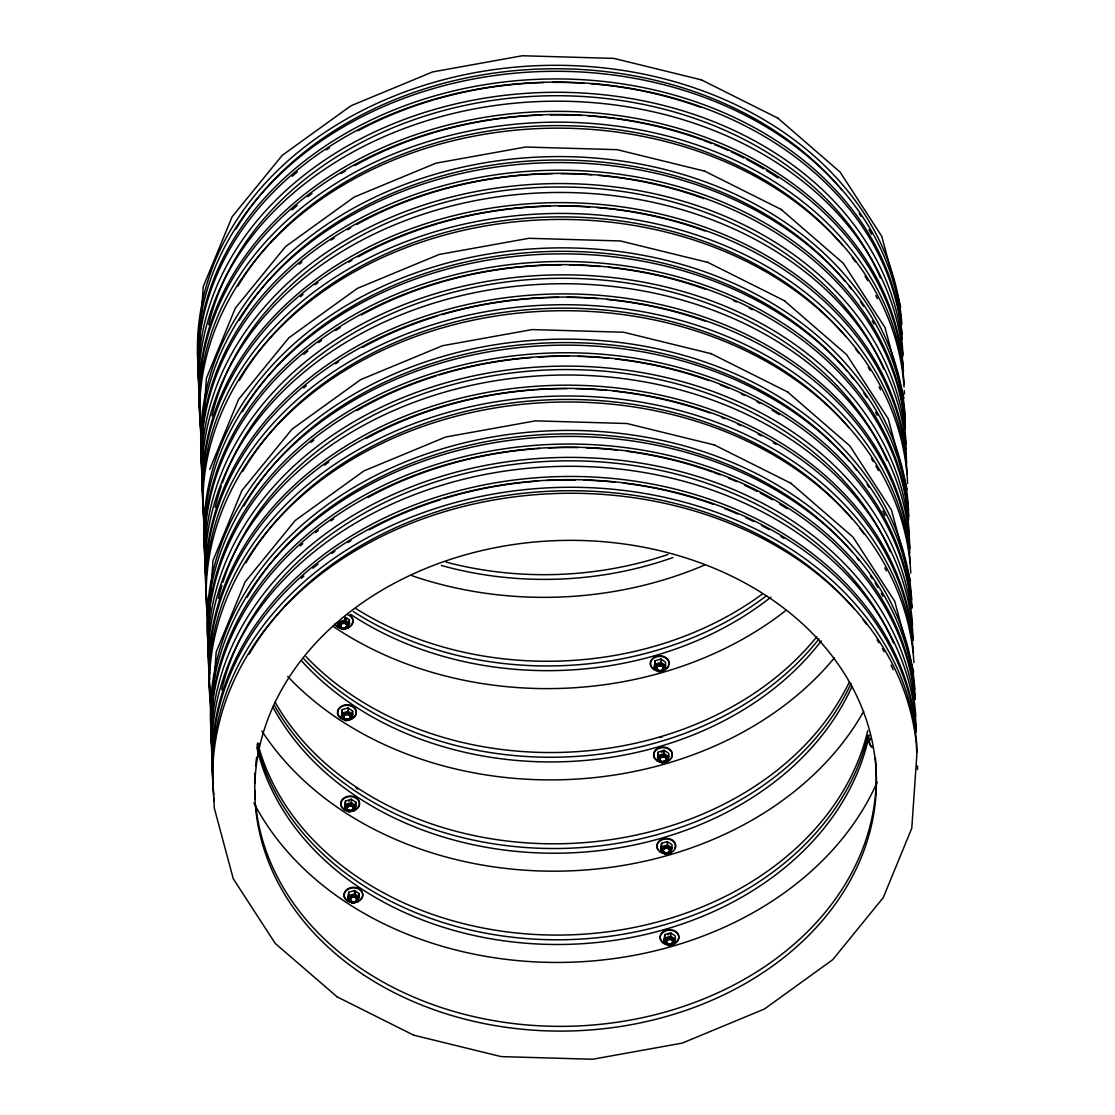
<?xml version="1.0" encoding="UTF-8"?>
<svg xmlns="http://www.w3.org/2000/svg" width="1115" height="1115" viewBox="0 0 1115 1115"><rect width="100%" height="100%" fill="white"/><g stroke="black" fill="none" stroke-linecap="round" stroke-linejoin="round"><path stroke-width="1.5" d="M198.163 360.159L203.223 286.778L232.115 216.77L282.248 155.333L350.96 105.772L432.69 71.904L522.378 55.75L613.905 58.398L701.377 79.848M201.425 451.436L206.359 378.863M207.92 634.003L212.979 560.608L241.871 490.6L292.005 429.177L360.716 379.602L442.446 345.734L532.134 329.58L623.661 332.242L711.133 353.678M211.181 725.28L216.115 652.693M338.04 626.477L339.155 621.738L344.897 620.065L349.511 623.132L348.396 627.857L342.667 629.529L338.04 626.477L337.929 623.104M348.284 624.484L349.399 619.759L345.929 617.459M342.291 709.642L341.302 717.753L345.915 720.82L351.657 719.133L352.772 714.408L352.647 711.036L348.033 707.969L342.291 709.642L341.302 717.753M351.908 714.185L352.647 711.036M345.552 800.918L344.549 809.03L349.162 812.096L354.904 810.424L356.019 805.685L355.894 802.312L351.281 799.246L345.552 800.918L344.549 809.03M355.155 805.462L355.894 802.312M348.8 892.209L347.796 900.307L352.424 903.373L358.152 901.701L359.267 896.962L359.155 893.589L354.528 890.523L348.8 892.209L347.796 900.307M358.403 896.739L359.155 893.589M655.132 660.707L654.129 668.805L658.756 671.871L664.484 670.199L665.599 665.46L665.488 662.087L660.861 659.035L655.132 660.707L654.129 668.805M658.38 751.984L657.39 760.082L662.003 763.148L667.746 761.475L668.861 756.737L668.735 753.364L664.122 750.311L658.38 751.984L657.39 760.082M661.627 843.261L660.638 851.358L665.251 854.424L670.993 852.752L672.108 848.013L671.983 844.64L667.369 841.588L661.627 843.261L660.638 851.358M664.888 934.537L663.885 942.635L668.512 945.701L674.24 944.029L675.356 939.29L675.244 935.917L670.617 932.865L664.888 934.537L663.885 942.635M206.47 378.055L235.376 308.047L285.496 246.61L354.208 197.048L435.937 163.18L525.625 147.027L617.153 149.675L704.624 171.125M209.731 469.331L238.624 399.323L288.757 337.901L357.455 288.325L439.185 254.457L528.872 238.303L620.414 240.952L707.872 262.401M216.226 651.885L245.133 581.877L295.252 520.454L363.964 470.878L445.693 437.01L535.381 420.857L626.909 423.519L714.38 444.955M342.417 713.015L348.145 711.342L352.772 714.408M655.244 664.08L660.986 662.408L665.599 665.46M345.664 804.291L351.406 802.619L356.019 805.685M658.505 755.357L664.233 753.684L668.861 756.737M348.911 895.582L354.654 893.896L359.267 896.962M661.753 846.633L667.495 844.961L672.108 848.013M665 937.91L670.742 936.238L675.356 939.29M413.623 1035.152L501.095 1056.602L592.623 1059.25L682.31 1043.096L764.416 1009.019L832.752 959.667L883.247 897.617L911.777 828.222L916.837 754.841L916.488 745.294M777.852 118.134L840.083 172.058L881.728 236.227L900.725 306.987M781.113 209.411L843.344 263.335L884.976 327.503L903.986 398.264M784.361 300.702L846.592 354.612L888.237 418.78L907.234 489.555M787.608 391.978L849.839 445.889L891.484 510.057L910.481 580.831M790.87 483.255L853.1 537.179L894.732 601.333L913.743 672.108M213.759 797.657L214.275 808.013L233.272 878.773L275.294 943.513L337.148 996.866M701.042 79.681L778.34 118.371M704.304 170.957L781.587 209.648M707.551 262.234L784.835 300.925M710.799 353.511L788.096 392.215M714.06 444.787L791.343 483.492M336.66 996.629L413.958 1035.319M664.373 666.826L664.484 670.199M667.62 758.102L667.746 761.475M670.868 849.379L670.993 852.752M674.129 940.656L674.24 944.029M660.861 659.035L660.986 662.408M664.122 750.311L664.233 753.684M667.369 841.588L667.495 844.961M670.617 932.865L670.742 936.238M349.399 619.759L349.511 623.132M344.772 616.693L344.897 620.065M348.033 707.969L348.145 711.342M351.281 799.246L351.406 802.619M354.528 890.523L354.654 893.896M350.11 717.698A3.275 2.578 -2 0 1 349.706 718.297M349.134 718.799A3.275 2.578 -2 0 1 344.521 718.534M344.075 717.962A3.275 2.578 -2 0 1 346.486 714.311A3.275 2.578 -2 0 1 350.291 717.043M345.204 719.384A3.275 2.578 -2 0 0 350.333 717.405A3.275 2.578 -2 0 0 345.678 714.924A3.275 2.578 -2 0 0 345.204 719.384A9.366 7.387 -2 0 1 342.849 718.827M346.667 719.732A3.93 3.094 -2 0 1 343.49 715.37A3.93 3.094 -2 0 1 349.817 714.436A3.93 3.094 -2 0 1 348.674 719.44M350.096 717.293A3.275 2.578 -2 0 1 349.692 717.907M347.573 718.98A3.275 2.578 -2 0 1 345.134 718.576M344.061 717.572A3.275 2.578 -2 0 1 343.964 715.593M344.354 714.994A3.275 2.578 -2 0 1 350.277 716.638M344.005 718.269A3.93 3.094 -2 0 1 344.786 713.725A3.93 3.094 -2 0 1 350.431 714.659A3.93 3.094 -2 0 1 348.661 719.036M346.654 719.328A3.93 3.094 -2 0 1 344.758 718.799M344.047 717.168A3.275 2.578 -2 0 1 346.194 713.558A3.275 2.578 -2 0 1 350.277 715.802M343.991 717.865A3.93 3.094 -2 0 1 346.347 712.806A3.93 3.094 -2 0 1 350.681 716.861M350.208 717.586A3.93 3.094 -2 0 1 349.511 718.185M346.64 718.938A3.93 3.094 -2 0 1 345.65 718.771M340.8 717.795A9.366 7.387 -2 0 1 340.34 706.91A9.366 7.387 -2 0 1 354.124 707.314A9.366 7.387 -2 0 1 352.187 718.13M819.009 638.909A310.89 245.286 -2 0 1 303.907 658.909M201.759 460.983A352.507 278.123 -2 0 1 532.468 157.368A352.507 278.123 -2 0 1 905.269 418.919M239.181 320.409A348.131 274.666 -2 0 1 530.378 160.95A348.131 274.666 -2 0 1 844.794 280.952M849.212 286.402A348.131 274.666 -2 0 1 851.372 289.161M860.571 301.886A348.131 274.666 -2 0 1 863.456 306.221M872.306 320.967A348.131 274.666 -2 0 1 873.937 323.949M201.968 466.976A352.507 278.123 -2 0 1 528.329 163.64A352.507 278.123 -2 0 1 905.018 418.027M202.791 479.603A352.507 278.123 -2 0 1 525.416 171.501A352.507 278.123 -2 0 1 905.296 425.665M202.902 482.781A352.507 278.123 -2 0 1 525.527 174.679A352.507 278.123 -2 0 1 905.408 428.843M203.069 491.283A352.507 278.123 -2 0 1 530.224 184.546A352.507 278.123 -2 0 1 906.133 444.174M211.948 415.951A348.131 274.666 -2 0 1 529.388 188.059A348.131 274.666 -2 0 1 883.735 369.177M203.042 496.858A352.507 278.123 -2 0 1 530.475 193.453A352.507 278.123 -2 0 1 906.216 449.624M203.947 512.036A352.507 278.123 -2 0 1 526.573 203.934A352.507 278.123 -2 0 1 906.453 458.084M203.864 513.541A352.507 278.123 -2 0 1 528.831 206.944A352.507 278.123 -2 0 1 906.69 462.976M204.143 521.179A352.507 278.123 -2 0 1 531.284 214.428A352.507 278.123 -2 0 1 907.192 474.056M239.418 380.285A348.131 274.666 -2 0 1 529.29 218.024A348.131 274.666 -2 0 1 845.686 336.465M855.512 348.8A348.131 274.666 -2 0 1 858.606 353.037M868.251 367.462A348.131 274.666 -2 0 1 870.048 370.403M879.08 386.807A348.131 274.666 -2 0 1 880.571 389.832M204.003 523.827A352.507 278.123 -2 0 1 535.813 220.157A352.507 278.123 -2 0 1 907.582 483.492M816.696 636.888A310.89 245.286 -2 0 1 306.026 656.637M785.35 610.881A333.552 263.168 -2 0 1 332.981 626.254M770.841 597.18A310.89 245.286 -2 0 1 350.626 614.351M766.576 595.661A310.89 245.286 -2 0 1 353.246 611.48M299.322 264.255A348.131 274.666 -2 0 1 301.914 262.039M331.169 240.101A348.131 274.666 -2 0 1 334.124 238.15M347.643 229.732A348.131 274.666 -2 0 1 350.695 227.934M356.856 224.436A348.131 274.666 -2 0 1 552.441 173.703M561.068 173.647A348.131 274.666 -2 0 1 592.079 174.846M598.922 175.417A348.131 274.666 -2 0 1 703.872 198.582M300.465 296.688A348.131 274.666 -2 0 1 303.071 294.471M315.211 284.757A348.131 274.666 -2 0 1 317.998 282.666M348.8 262.15A348.131 274.666 -2 0 1 351.852 260.366M358.013 256.868A348.131 274.666 -2 0 1 437.359 223.794M439.017 223.307A348.131 274.666 -2 0 1 550.141 206.191M558.768 206.08A348.131 274.666 -2 0 1 589.807 207.028M596.664 207.543A348.131 274.666 -2 0 1 705.028 231.014M661.362 752.179A3.93 3.094 -2 0 1 663.355 751.886M659.899 758.994A3.275 2.578 -2 0 1 663.871 756.667A3.275 2.578 -2 0 1 666.212 760.04M665.237 761.141A3.275 2.578 -2 0 1 662.854 761.754M662.017 761.629A3.275 2.578 -2 0 1 659.927 759.663M661.78 761.907A3.93 3.094 -2 0 1 660.15 757.029A3.93 3.094 -2 0 1 666.547 757.406A3.93 3.094 -2 0 1 663.801 762.033M666.199 759.636A3.275 2.578 -2 0 0 663.857 756.263A3.275 2.578 -2 0 0 659.885 758.59A3.275 2.578 -2 0 1 663.578 755.817A3.275 2.578 -2 0 1 666.185 759.231M664.498 761.113A3.275 2.578 -2 0 1 663.69 761.322M662.003 761.224A3.275 2.578 -2 0 1 661.251 760.918M660.624 760.472A3.275 2.578 -2 0 1 660.164 759.9M661.766 761.503A3.93 3.094 -2 0 1 659.578 757.308A3.93 3.094 -2 0 1 665.111 755.886A3.93 3.094 -2 0 1 666.338 760.332M665.641 760.932A3.93 3.094 -2 0 1 663.787 761.629M659.55 759.524A3.93 3.094 -2 0 1 663.481 755.092A3.93 3.094 -2 0 1 666.324 759.928M664.763 760.974A3.93 3.094 -2 0 1 663.773 761.224M660.847 760.737A3.93 3.094 -2 0 1 660.094 760.207M659.509 737.573A9.366 7.387 -2 0 1 661.906 737.14M655.258 758.716A9.366 7.387 -2 0 1 662.254 747.078A9.366 7.387 -2 0 1 671.425 757.517M670.087 759.148A9.366 7.387 -2 0 1 666.087 761.364M354.751 892.265A3.93 3.094 -2 0 1 355.657 892.627M350.877 897.951A3.275 2.578 -2 0 1 355.434 897.268A3.275 2.578 -2 0 1 356.215 900.864M355.629 901.366A3.275 2.578 -2 0 1 351.657 901.533M350.57 900.516A3.275 2.578 -2 0 1 350.472 898.551M351.713 901.937A3.275 2.578 -2 0 0 356.842 899.972A3.275 2.578 -2 0 0 352.187 897.477A3.275 2.578 -2 0 0 351.713 901.937A9.366 7.387 -2 0 1 349.357 901.38M353.176 902.286A3.93 3.094 -2 0 1 350.152 897.687A3.93 3.094 -2 0 1 356.758 897.394A3.93 3.094 -2 0 1 354.194 902.244M350.556 900.126A3.275 2.578 -2 0 1 353.831 896.432A3.275 2.578 -2 0 1 356.201 900.46M353.232 901.575A3.275 2.578 -2 0 1 352.396 901.436M350.5 900.822A3.93 3.094 -2 0 1 351.016 896.446A3.93 3.094 -2 0 1 356.535 896.781A3.93 3.094 -2 0 1 356.033 901.143M355.169 901.589A3.93 3.094 -2 0 1 354.18 901.84A9.366 7.387 -2 0 0 356.507 901.589M353.162 901.896A3.93 3.094 -2 0 1 351.253 901.366M350.821 900.098A3.275 2.578 -2 0 1 351.434 896.641A3.275 2.578 -2 0 1 355.852 896.767A3.275 2.578 -2 0 1 356.006 900.251M350.486 900.418A3.93 3.094 -2 0 1 351.002 896.056A3.93 3.094 -2 0 1 356.521 896.376A3.93 3.094 -2 0 1 356.019 900.753M347.309 900.349A9.366 7.387 -2 0 1 346.291 889.951A9.366 7.387 -2 0 1 359.49 888.962A9.366 7.387 -2 0 1 360.507 899.373M351.699 902.551A9.366 7.387 -2 0 1 345.803 891.066A9.366 7.387 -2 0 1 361.567 891.526A9.366 7.387 -2 0 1 354.138 902.62M867.916 735.343A310.89 245.286 -2 0 1 562.81 939.75A310.89 245.286 -2 0 1 257.007 744.207M208.617 646.867A352.507 278.123 -2 0 1 535.771 340.131A352.507 278.123 -2 0 1 911.68 599.759M243.892 505.987A348.131 274.666 -2 0 1 532.733 343.796A348.131 274.666 -2 0 1 849.031 460.829M853.519 466.223A348.131 274.666 -2 0 1 856.794 470.335M867.08 484.44A348.131 274.666 -2 0 1 869.003 487.325M882.801 511.005A348.131 274.666 -2 0 1 885.045 515.534M208.477 649.529A352.507 278.123 -2 0 1 539.186 345.915A352.507 278.123 -2 0 1 911.986 607.466M208.742 657.153A352.507 278.123 -2 0 1 535.102 353.831A352.507 278.123 -2 0 1 911.791 608.219M208.867 660.331A352.507 278.123 -2 0 1 533.054 357.162A352.507 278.123 -2 0 1 911.596 607.968M209.578 673.85A352.507 278.123 -2 0 1 535.632 367.17A352.507 278.123 -2 0 1 912.53 624.999M218.456 598.504A348.131 274.666 -2 0 1 221.955 585.445M222.958 582.169A348.131 274.666 -2 0 1 546.42 370.013A348.131 274.666 -2 0 1 890.244 551.744M209.536 679.411A352.507 278.123 -2 0 1 541.346 375.727A352.507 278.123 -2 0 1 913.129 639.076M209.899 689.586A352.507 278.123 -2 0 1 536.259 386.25A352.507 278.123 -2 0 1 912.948 640.637M210.01 692.763A352.507 278.123 -2 0 1 534.197 389.595A352.507 278.123 -2 0 1 912.753 640.4M210.637 703.732A352.507 278.123 -2 0 1 535.618 397.135A352.507 278.123 -2 0 1 913.478 653.167M245.927 562.838A348.131 274.666 -2 0 1 535.785 400.578A348.131 274.666 -2 0 1 852.195 519.033M859.902 528.58A348.131 274.666 -2 0 1 864.097 534.169M884.836 567.87A348.131 274.666 -2 0 1 886.341 570.88M210.86 709.711A352.507 278.123 -2 0 1 538.001 402.975A352.507 278.123 -2 0 1 913.91 662.603M863.637 711.412A333.552 263.168 -2 0 1 567.437 870.954A333.552 263.168 -2 0 1 261.969 731.105M851.985 686.464A310.89 245.286 -2 0 1 567.981 852.975A310.89 245.286 -2 0 1 272.91 707.035M851.08 683.37A310.89 245.286 -2 0 1 568.831 848.236A310.89 245.286 -2 0 1 274.401 705.349M867.749 730.646A310.89 245.286 -2 0 1 564.789 935.011A310.89 245.286 -2 0 1 257.663 742.841M311.071 442.404A348.131 274.666 -2 0 1 313.733 440.23M357.204 410.487A348.131 274.666 -2 0 1 363.365 406.989M364.828 406.195A348.131 274.666 -2 0 1 436.063 375.95M439.38 374.919A348.131 274.666 -2 0 1 531.548 357.553M538.364 357.065A348.131 274.666 -2 0 1 569.291 356.215M577.932 356.354A348.131 274.666 -2 0 1 608.832 358.291M615.605 359.002A348.131 274.666 -2 0 1 708.806 380.577M720.29 384.898A348.131 274.666 -2 0 1 728.471 388.257M741.363 393.999A348.131 274.666 -2 0 1 744.555 395.504M757.057 401.804A348.131 274.666 -2 0 1 760.137 403.449M772.151 410.25A348.131 274.666 -2 0 1 779.427 414.696M324.493 465.22A348.131 274.666 -2 0 1 328.73 462.112M365.985 438.613A348.131 274.666 -2 0 1 534.433 389.846M536.12 389.72A348.131 274.666 -2 0 1 566.991 388.619M575.633 388.703A348.131 274.666 -2 0 1 606.574 390.389M613.375 391.058A348.131 274.666 -2 0 1 709.962 412.996M721.447 417.331A348.131 274.666 -2 0 1 724.722 418.655M737.712 424.216A348.131 274.666 -2 0 1 740.931 425.679M758.214 434.237A348.131 274.666 -2 0 1 761.28 435.867M773.308 442.683A348.131 274.666 -2 0 1 776.235 444.439M667.871 934.732A3.93 3.094 -2 0 1 668.847 934.482M672.721 942.593A3.275 2.578 -2 0 1 667.774 943.875M667.146 943.429A3.275 2.578 -2 0 1 666.686 942.858M666.436 942.217A3.275 2.578 -2 0 1 672.624 940.628M667.801 944.266A3.275 2.578 -2 0 0 672.93 942.3A3.275 2.578 -2 0 0 668.275 939.806A3.275 2.578 -2 0 0 667.801 944.266A9.366 7.387 -2 0 1 663.397 942.691M672.317 942.788A3.275 2.578 -2 0 1 671.732 943.304M670.199 943.875A3.275 2.578 -2 0 1 669.335 943.917M667.132 943.025A3.275 2.578 -2 0 1 666.672 942.454M666.575 940.489A3.275 2.578 -2 0 1 672.61 940.224M671.272 943.931A3.93 3.094 -2 0 1 665.711 941.172A3.93 3.094 -2 0 1 671.314 938.314A3.93 3.094 -2 0 1 672.136 943.485M672.108 942.607A3.275 2.578 -2 0 1 671.467 943.067M666.366 940.781A3.275 2.578 -2 0 1 669.655 938.384A3.275 2.578 -2 0 1 672.889 940.726M666.059 942.077A3.93 3.094 -2 0 1 667.676 938.077A3.93 3.094 -2 0 1 672.847 938.928A3.93 3.094 -2 0 1 672.122 943.081M667.355 943.29A3.93 3.094 -2 0 1 666.603 942.76M661.766 941.269A9.366 7.387 -2 0 1 664.192 930.969A9.366 7.387 -2 0 1 677.209 932.711A9.366 7.387 -2 0 1 674.77 943.011M672.596 943.917A9.366 7.387 -2 0 1 670.199 944.349M667.787 944.879A9.366 7.387 -2 0 1 661.892 933.394A9.366 7.387 -2 0 1 677.655 933.854A9.366 7.387 -2 0 1 670.226 944.949M872.543 747.092A9.366 7.387 -2 0 1 870.188 738.311M872.571 747.691A9.366 7.387 -2 0 1 870.216 738.924M345.901 618.797A3.93 3.094 -2 0 1 346.654 619.341M347.044 625.766A3.275 2.578 -2 0 1 345.148 627.898M342.653 628.01A3.275 2.578 -2 0 1 341.274 627.257M347.016 625.097A3.275 2.578 -2 0 0 342.821 623.118A3.275 2.578 -2 0 0 340.814 626.686A3.93 3.094 -2 0 1 343.086 621.529A3.93 3.094 -2 0 1 347.434 625.585M341.511 627.926A3.93 3.094 -2 0 1 341.023 623.201A3.93 3.094 -2 0 1 347.002 623.564A3.93 3.094 -2 0 1 345.427 628.163M344.437 628.414A3.93 3.094 -2 0 1 342.417 628.289M346.835 626.017A3.275 2.578 -2 0 1 346.444 626.616M345.859 627.132A3.275 2.578 -2 0 1 345.134 627.494M340.549 625.654A3.275 2.578 -2 0 1 343.225 622.63A3.275 2.578 -2 0 1 347.002 624.693M341.497 627.522A3.93 3.094 -2 0 1 341.009 622.811A3.93 3.094 -2 0 1 346.988 623.16A3.93 3.094 -2 0 1 345.413 627.759M346.723 625.877A3.275 2.578 -2 0 1 346.263 626.449M340.702 625.696A3.275 2.578 -2 0 1 343.099 622.282A3.275 2.578 -2 0 1 347.044 624.553M346.96 626.309A3.93 3.094 -2 0 1 346.263 626.909M352.842 622.058A9.366 7.387 -2 0 1 350.751 625.543M339.601 627.55A9.366 7.387 -2 0 1 335.922 625.111M349.72 615.132A9.366 7.387 -2 0 1 352.967 620.135M347.699 614.713A9.366 7.387 -2 0 1 349.915 626.839A9.366 7.387 -2 0 1 334.835 624.01M198.512 369.706A352.507 278.123 -2 0 1 527.033 66.231A352.507 278.123 -2 0 1 901.812 324.2M235.934 229.133A348.131 274.666 -2 0 1 527.13 69.674A348.131 274.666 -2 0 1 841.532 189.675M859.247 213.495A348.131 274.666 -2 0 1 861.142 216.408M869.059 229.69A348.131 274.666 -2 0 1 871.484 234.164M198.721 375.685A352.507 278.123 -2 0 1 522.907 72.517A352.507 278.123 -2 0 1 901.464 323.336M199.543 388.327A352.507 278.123 -2 0 1 522.168 80.224A352.507 278.123 -2 0 1 902.035 334.388M199.46 389.832A352.507 278.123 -2 0 1 524.426 83.249A352.507 278.123 -2 0 1 902.286 339.281M200.017 401.679A352.507 278.123 -2 0 1 527.005 93.27A352.507 278.123 -2 0 1 902.969 354.612M208.7 324.66A348.131 274.666 -2 0 1 526.127 96.782A348.131 274.666 -2 0 1 880.474 277.9M199.78 405.581A352.507 278.123 -2 0 1 526.141 102.246A352.507 278.123 -2 0 1 902.829 356.633M200.7 420.759A352.507 278.123 -2 0 1 524.412 112.573A352.507 278.123 -2 0 1 903.331 368.521M200.616 422.264A352.507 278.123 -2 0 1 525.583 115.667A352.507 278.123 -2 0 1 903.443 371.699M200.881 429.888A352.507 278.123 -2 0 1 529.123 123.082A352.507 278.123 -2 0 1 904.042 384.494M237.955 285.984A348.131 274.666 -2 0 1 528.12 126.608A348.131 274.666 -2 0 1 842.438 245.188M852.264 257.523A348.131 274.666 -2 0 1 855.358 261.76M865.003 276.185A348.131 274.666 -2 0 1 867.679 280.604M875.832 295.531A348.131 274.666 -2 0 1 877.324 298.555M200.742 432.55A352.507 278.123 -2 0 1 529.277 129.075A352.507 278.123 -2 0 1 904.056 387.044M904.251 390.487A352.507 278.123 -2 0 1 904.404 393.943M762.242 594.1A310.89 245.286 -2 0 1 355.908 608.581M704.513 565.068A333.552 263.168 -2 0 1 411.979 575.716M673.014 557.5A310.89 245.286 -2 0 1 441.345 565.458M667.843 554.531A310.89 245.286 -2 0 1 446.195 562.127M292.228 176.323A348.131 274.666 -2 0 1 297.357 171.863M326.458 149.814A348.131 274.666 -2 0 1 329.385 147.849M358.013 130.762A348.131 274.666 -2 0 1 432.954 100.085M434.613 99.597A348.131 274.666 -2 0 1 544.022 82.538M552.636 82.385A348.131 274.666 -2 0 1 583.689 83.221M590.546 83.709A348.131 274.666 -2 0 1 614.24 86.217M615.94 86.44A348.131 274.666 -2 0 1 700.624 107.305M292.116 209.885A348.131 274.666 -2 0 1 297.217 205.411M307.838 196.672A348.131 274.666 -2 0 1 311.963 193.48M340.995 173.619A348.131 274.666 -2 0 1 345.538 170.874M354.765 165.591A348.131 274.666 -2 0 1 434.111 132.518M435.77 132.03A348.131 274.666 -2 0 1 541.737 115.068M550.336 114.845A348.131 274.666 -2 0 1 581.403 115.444M588.274 115.876A348.131 274.666 -2 0 1 615.396 118.636M617.097 118.873A348.131 274.666 -2 0 1 701.767 139.737M703.426 140.337A348.131 274.666 -2 0 1 711.677 143.5M714.966 144.811A348.131 274.666 -2 0 1 727.956 150.386M731.175 151.849A348.131 274.666 -2 0 1 743.816 157.982M746.911 159.584A348.131 274.666 -2 0 1 763.552 168.853M766.479 170.609A348.131 274.666 -2 0 1 777.908 177.856M656.637 667.718A3.275 2.578 -2 0 1 660.624 665.376A3.275 2.578 -2 0 1 662.965 668.763M662.575 669.362A3.275 2.578 -2 0 1 661.265 670.24M658.77 670.338A3.275 2.578 -2 0 1 656.679 668.387M660.554 670.756A3.93 3.094 -2 0 1 656.108 666.937A3.93 3.094 -2 0 1 662.422 665.307A3.93 3.094 -2 0 1 661.529 670.505M656.624 667.314A3.275 2.578 -2 0 1 660.61 664.986A3.275 2.578 -2 0 1 662.951 668.359M658.756 669.948A3.275 2.578 -2 0 1 658.003 669.641M657.376 669.195A3.275 2.578 -2 0 1 656.916 668.624M658.519 670.226A3.93 3.094 -2 0 1 656.331 666.031A3.93 3.094 -2 0 1 661.85 664.61A3.93 3.094 -2 0 1 663.077 669.056M662.38 669.655A3.93 3.094 -2 0 1 661.516 670.101M656.651 667.578A3.275 2.578 -2 0 1 660.317 664.54A3.275 2.578 -2 0 1 662.826 668.178M657.362 668.791A3.275 2.578 -2 0 1 656.902 668.22M658.505 669.822A3.93 3.094 -2 0 1 656.317 665.627A3.93 3.094 -2 0 1 661.836 664.206A3.93 3.094 -2 0 1 663.063 668.652M668.164 666.24A9.366 7.387 -2 0 1 665.014 669.181M653.641 668.847A9.366 7.387 -2 0 1 652.01 667.439M650.895 665.739A9.366 7.387 -2 0 1 659.007 655.801A9.366 7.387 -2 0 1 668.93 664.387M869.212 734.938A310.89 245.286 -2 0 1 565.166 944.419A310.89 245.286 -2 0 1 256.785 747.245M211.864 738.144A352.507 278.123 -2 0 1 537.932 431.477A352.507 278.123 -2 0 1 914.816 689.307M247.154 597.264A348.131 274.666 -2 0 1 535.994 435.073A348.131 274.666 -2 0 1 852.278 552.106M856.78 557.5A348.131 274.666 -2 0 1 858.968 560.232M870.327 575.716A348.131 274.666 -2 0 1 872.265 578.615M875.066 582.978A348.131 274.666 -2 0 1 877.784 587.382M881.24 593.305A348.131 274.666 -2 0 1 882.885 596.288M212.087 744.137A352.507 278.123 -2 0 1 540.329 437.331A352.507 278.123 -2 0 1 915.234 698.743M212.003 748.43A352.507 278.123 -2 0 1 538.35 445.108A352.507 278.123 -2 0 1 915.053 699.495M212.115 751.608A352.507 278.123 -2 0 1 536.301 448.439A352.507 278.123 -2 0 1 914.857 699.258M212.826 765.127A352.507 278.123 -2 0 1 538.893 458.446A352.507 278.123 -2 0 1 915.777 716.276M221.704 689.781A348.131 274.666 -2 0 1 539.144 461.889A348.131 274.666 -2 0 1 893.491 643.021M213.146 774.019A352.507 278.123 -2 0 1 541.388 467.213A352.507 278.123 -2 0 1 916.293 728.625M213.16 780.862A352.507 278.123 -2 0 1 539.507 477.527A352.507 278.123 -2 0 1 916.209 731.914M213.272 784.04A352.507 278.123 -2 0 1 537.458 480.872A352.507 278.123 -2 0 1 916.014 731.677M213.899 795.009A352.507 278.123 -2 0 1 538.866 488.412A352.507 278.123 -2 0 1 916.725 744.444M249.175 654.115A348.131 274.666 -2 0 1 538.015 491.938A348.131 274.666 -2 0 1 854.313 608.971M863.149 619.856A348.131 274.666 -2 0 1 866.313 624.038M877.101 639.829A348.131 274.666 -2 0 1 878.913 642.77M882.411 648.679A348.131 274.666 -2 0 1 884.097 651.648M891.052 665.167A348.131 274.666 -2 0 1 893.157 669.711M917.547 766.005A352.507 278.123 -2 0 1 917.534 769.475M214.108 801.002A352.507 278.123 -2 0 1 540.162 494.321A352.507 278.123 -2 0 1 917.06 752.151M875.345 757.907A310.89 245.286 -2 0 1 590.49 1025.201A310.89 245.286 -2 0 1 255.753 805.755M255.14 798.939A310.89 245.286 -2 0 1 254.722 790.298M254.666 783.343A310.89 245.286 -2 0 1 255.042 772.876M255.614 765.894A310.89 245.286 -2 0 1 256.673 757.21M257.802 750.311A310.89 245.286 -2 0 1 259.168 743.468M877.157 782.242A333.552 263.168 -2 0 1 570.991 962.217A333.552 263.168 -2 0 1 253.941 803.079M300.242 545.96A348.131 274.666 -2 0 1 302.722 543.688M315.643 532.594A348.131 274.666 -2 0 1 318.333 530.433M330.821 520.97A348.131 274.666 -2 0 1 333.678 518.921M368.075 497.471A348.131 274.666 -2 0 1 534.796 448.829M536.524 448.69A348.131 274.666 -2 0 1 539.925 448.453M548.455 447.965A348.131 274.666 -2 0 1 577.723 447.561M586.365 447.812A348.131 274.666 -2 0 1 617.166 450.098M627.257 451.324A348.131 274.666 -2 0 1 712.067 471.854M713.628 472.412A348.131 274.666 -2 0 1 720.248 474.892M728.457 478.168A348.131 274.666 -2 0 1 736.583 481.624M744.625 485.276A348.131 274.666 -2 0 1 757.224 491.464M760.318 493.081A348.131 274.666 -2 0 1 772.444 499.799M779.789 504.175A348.131 274.666 -2 0 1 786.953 508.691M301.398 578.392A348.131 274.666 -2 0 1 303.865 576.12M312.827 568.302A348.131 274.666 -2 0 1 318.137 563.939M331.977 553.388A348.131 274.666 -2 0 1 334.835 551.354M348.005 542.489A348.131 274.666 -2 0 1 350.988 540.594M369.232 529.89A348.131 274.666 -2 0 1 440.467 499.659M443.784 498.628A348.131 274.666 -2 0 1 537.681 481.123M546.183 480.565A348.131 274.666 -2 0 1 575.424 479.938M584.065 480.119A348.131 274.666 -2 0 1 614.936 482.168M623.383 483.102A348.131 274.666 -2 0 1 713.21 504.273M724.694 508.607A348.131 274.666 -2 0 1 737.74 514.057M745.782 517.695A348.131 274.666 -2 0 1 753.684 521.527M761.475 525.513A348.131 274.666 -2 0 1 769.099 529.653M780.946 536.608A348.131 274.666 -2 0 1 783.831 538.392M348.507 801.114A3.93 3.094 -2 0 1 349.483 800.863M353.357 808.974A3.275 2.578 -2 0 1 352.967 809.574M352.382 810.075A3.275 2.578 -2 0 1 348.41 810.257M347.322 809.239A3.275 2.578 -2 0 1 347.225 807.274M347.629 806.675A3.275 2.578 -2 0 1 353.553 808.319M348.451 810.661A3.275 2.578 -2 0 0 353.58 808.682A3.275 2.578 -2 0 0 348.939 806.201A3.275 2.578 -2 0 0 348.451 810.661A3.275 2.578 -2 0 0 353.567 808.723A3.275 2.578 -2 0 0 348.939 806.201A3.275 2.578 -2 0 0 348.424 810.661A9.366 7.387 -2 0 1 346.096 810.103M349.929 811.009A3.93 3.094 -2 0 1 346.89 806.41A3.93 3.094 -2 0 1 353.511 806.117A3.93 3.094 -2 0 1 350.946 810.967M351.643 810.048A3.275 2.578 -2 0 1 350.835 810.257M347.309 808.849A3.275 2.578 -2 0 1 349.72 805.183A3.275 2.578 -2 0 1 353.539 807.915M347.253 809.546A3.93 3.094 -2 0 1 349.608 804.486A3.93 3.094 -2 0 1 353.957 808.542M353.469 809.267A3.93 3.094 -2 0 1 350.932 810.563M349.915 810.605A3.93 3.094 -2 0 1 348.005 810.075M347.295 808.445A3.275 2.578 -2 0 1 349.441 804.835A3.275 2.578 -2 0 1 353.525 807.079M347.239 809.142A3.93 3.094 -2 0 1 349.594 804.082A3.93 3.094 -2 0 1 353.943 808.152M353.455 808.863A3.93 3.094 -2 0 1 352.758 809.476M349.901 810.215A3.93 3.094 -2 0 1 348.897 810.048M355.88 787.748A9.366 7.387 -2 0 1 357.511 789.155M344.061 809.072A9.366 7.387 -2 0 1 343.587 798.201A9.366 7.387 -2 0 1 357.371 798.591A9.366 7.387 -2 0 1 355.434 809.406M205.369 555.591A352.507 278.123 -2 0 1 533.611 248.784A352.507 278.123 -2 0 1 908.516 510.196M242.429 411.686A348.131 274.666 -2 0 1 532.608 252.297A348.131 274.666 -2 0 1 846.912 370.891M850.271 374.947A348.131 274.666 -2 0 1 853.546 379.058M863.832 393.163A348.131 274.666 -2 0 1 866.703 397.498M875.568 412.243A348.131 274.666 -2 0 1 877.198 415.226M205.23 558.253A352.507 278.123 -2 0 1 535.939 254.638A352.507 278.123 -2 0 1 908.725 516.189M205.495 565.876A352.507 278.123 -2 0 1 531.855 262.555A352.507 278.123 -2 0 1 908.544 516.942M206.163 574.058A352.507 278.123 -2 0 1 205.773 570.727M205.606 569.054A352.507 278.123 -2 0 1 531.966 265.732A352.507 278.123 -2 0 1 908.655 520.12M206.331 582.574A352.507 278.123 -2 0 1 533.472 275.823A352.507 278.123 -2 0 1 909.38 535.451M215.209 507.227A348.131 274.666 -2 0 1 221.3 486.015M222.442 482.753A348.131 274.666 -2 0 1 548.468 278.527A348.131 274.666 -2 0 1 886.982 460.453M206.289 588.135A352.507 278.123 -2 0 1 538.099 284.45A352.507 278.123 -2 0 1 909.882 547.8M207 601.64A352.507 278.123 -2 0 1 530.893 295.127A352.507 278.123 -2 0 1 909.701 549.361M207.32 606.49A352.507 278.123 -2 0 1 206.93 603.145M206.763 601.487A352.507 278.123 -2 0 1 533.123 298.151A352.507 278.123 -2 0 1 909.812 552.538M207.39 612.456A352.507 278.123 -2 0 1 533.444 305.775A352.507 278.123 -2 0 1 910.342 563.605M242.666 471.561A348.131 274.666 -2 0 1 532.538 309.301A348.131 274.666 -2 0 1 848.933 427.742M871.512 458.739A348.131 274.666 -2 0 1 873.31 461.68M875.916 466.126A348.131 274.666 -2 0 1 878.411 470.586M207.599 618.435A352.507 278.123 -2 0 1 535.841 311.629A352.507 278.123 -2 0 1 910.76 573.04M849.407 681.878A310.89 245.286 -2 0 1 567.563 843.567A310.89 245.286 -2 0 1 275.071 702.143M834.382 657.864A333.552 263.168 -2 0 1 287.67 676.484M821.281 640.902A310.89 245.286 -2 0 1 301.844 661.153M303.865 354.431A348.131 274.666 -2 0 1 307.81 351.127M318.695 342.556A348.131 274.666 -2 0 1 321.496 340.479M335.894 330.402A348.131 274.666 -2 0 1 340.34 327.503M361.567 314.918A348.131 274.666 -2 0 1 530.015 266.137M531.716 266.011A348.131 274.666 -2 0 1 560.859 264.924M569.5 264.966A348.131 274.666 -2 0 1 600.469 266.541M608.971 267.349A348.131 274.666 -2 0 1 705.558 289.301M733.308 300.506A348.131 274.666 -2 0 1 736.513 301.97M749.155 308.116A348.131 274.666 -2 0 1 752.263 309.719M303.726 387.964A348.131 274.666 -2 0 1 306.332 385.748M335.587 363.811A348.131 274.666 -2 0 1 338.528 361.859M362.723 347.336A348.131 274.666 -2 0 1 437.289 316.075M442.279 314.583A348.131 274.666 -2 0 1 558.573 297.384M567.201 297.357A348.131 274.666 -2 0 1 598.197 298.681M606.727 299.433A348.131 274.666 -2 0 1 705.14 321.162M669.627 849.978A3.275 2.578 -2 0 1 669.07 851.916M668.498 852.418A3.275 2.578 -2 0 1 664.512 852.599M663.885 852.153A3.275 2.578 -2 0 1 663.439 851.581M663.188 850.94A3.275 2.578 -2 0 1 669.376 849.351M664.54 852.989A3.275 2.578 -2 0 0 669.669 851.024A3.275 2.578 -2 0 0 665.028 848.529A3.275 2.578 -2 0 0 664.54 852.989A9.366 7.387 -2 0 1 660.15 851.414M665.042 853.184A3.93 3.094 -2 0 1 662.854 848.989A3.93 3.094 -2 0 1 668.373 847.567A3.93 3.094 -2 0 1 669.599 852.013M668.902 852.613A3.93 3.094 -2 0 1 667.063 853.31M667.76 852.39A3.275 2.578 -2 0 1 666.937 852.599M663.871 851.749A3.275 2.578 -2 0 1 663.425 851.177M663.327 849.212A3.275 2.578 -2 0 1 663.718 848.613M664.303 848.111A3.275 2.578 -2 0 1 669.362 848.947M669.613 849.588A3.275 2.578 -2 0 1 669.641 850.257M665.028 852.78A3.93 3.094 -2 0 1 662.84 848.585A3.93 3.094 -2 0 1 668.359 847.163A3.93 3.094 -2 0 1 669.585 851.609M668.889 852.208A3.93 3.094 -2 0 1 667.049 852.905M664.247 851.679A3.275 2.578 -2 0 1 663.676 851.191M663.16 849.254A3.275 2.578 -2 0 1 666.979 847.149A3.275 2.578 -2 0 1 669.585 850.118M662.798 850.801A3.93 3.094 -2 0 1 666.728 846.369A3.93 3.094 -2 0 1 669.571 851.205M664.108 852.013A3.93 3.094 -2 0 1 663.355 851.484M658.505 849.992A9.366 7.387 -2 0 1 665.516 838.355A9.366 7.387 -2 0 1 674.673 848.794M669.348 852.64A9.366 7.387 -2 0 1 666.951 853.073M344.786 719.607A3.93 3.094 -2 0 0 350.96 717.279A3.93 3.094 -2 0 0 345.413 714.255A3.93 3.094 -2 0 0 344.786 719.607M340.828 718.395A9.366 7.387 -2 0 0 356.117 713.935A9.366 7.387 -2 0 0 343.796 705.781A9.366 7.387 -2 0 0 340.828 718.395M660.888 761.949A3.93 3.094 -2 0 0 667.063 759.622A3.93 3.094 -2 0 0 661.516 756.597A3.93 3.094 -2 0 0 660.888 761.949M661.293 761.712A3.275 2.578 -2 0 0 666.422 759.747A3.275 2.578 -2 0 0 661.766 757.252A3.275 2.578 -2 0 0 661.293 761.712M656.916 760.737A9.366 7.387 -2 0 0 672.206 756.277A9.366 7.387 -2 0 0 659.885 748.109A9.366 7.387 -2 0 0 656.916 760.737M351.281 902.16A3.93 3.094 -2 0 0 357.455 899.833A3.93 3.094 -2 0 0 351.908 896.808A3.93 3.094 -2 0 0 351.281 902.16M667.397 944.503A3.93 3.094 -2 0 0 673.572 942.175A3.93 3.094 -2 0 0 668.024 939.151A3.93 3.094 -2 0 0 667.397 944.503M667.383 944.098A3.93 3.094 -2 0 0 673.558 941.771A3.93 3.094 -2 0 0 668.01 938.746A3.93 3.094 -2 0 0 667.383 944.098M341.524 628.33A3.93 3.094 -2 0 0 347.699 626.003A3.93 3.094 -2 0 0 342.152 622.978A3.93 3.094 -2 0 0 341.524 628.33M341.957 628.107A3.275 2.578 -2 0 0 347.086 626.128A3.275 2.578 -2 0 0 342.43 623.647A3.275 2.578 -2 0 0 341.957 628.107M657.641 670.673A3.93 3.094 -2 0 0 663.815 668.345A3.93 3.094 -2 0 0 658.268 665.321A3.93 3.094 -2 0 0 657.641 670.673M658.031 670.436A3.275 2.578 -2 0 0 663.174 668.498A3.275 2.578 -2 0 0 658.547 665.99A3.275 2.578 -2 0 0 658.031 670.436A3.275 2.578 -2 0 0 663.16 668.47A3.275 2.578 -2 0 0 658.519 665.976A3.275 2.578 -2 0 0 658.045 670.436M653.655 669.46A9.366 7.387 -2 0 0 668.944 665A9.366 7.387 -2 0 0 656.637 656.833A9.366 7.387 -2 0 0 653.655 669.46M363.462 974.761A310.89 245.286 -2 0 0 871.163 826.619A310.89 245.286 -2 0 0 462.265 555.702A310.89 245.286 -2 0 0 363.462 974.761M348.033 810.884A3.93 3.094 -2 0 0 354.208 808.556A3.93 3.094 -2 0 0 348.661 805.532A3.93 3.094 -2 0 0 348.033 810.884M344.075 809.671A9.366 7.387 -2 0 0 359.364 805.211A9.366 7.387 -2 0 0 347.058 797.058A9.366 7.387 -2 0 0 344.075 809.671M664.15 853.226A3.93 3.094 -2 0 0 670.324 850.898A3.93 3.094 -2 0 0 664.777 847.874A3.93 3.094 -2 0 0 664.15 853.226M660.164 852.013A9.366 7.387 -2 0 0 675.453 847.553A9.366 7.387 -2 0 0 663.146 839.386A9.366 7.387 -2 0 0 660.164 852.013"/></g></svg>
